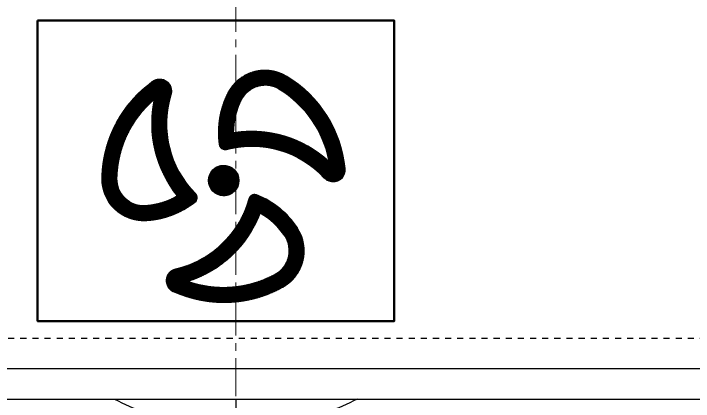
# Model space of a CAD drawing. Header units: inches. Extents: x 780 to 990, y -100 to 199.
# Drawn here: x 855.95 to 878.35, y 99.81 to 112.58 of the extents above; entities that cross this region are included whole.
import ezdxf

# ---------------------------------------------------------------- set-up
doc = ezdxf.new("R2010")
doc.units = ezdxf.units.IN
doc.header["$MEASUREMENT"] = 0
doc.linetypes.add('CENTER', pattern=[2, 1.25, -0.25, 0.25, -0.25])
doc.linetypes.add('DOT', pattern=[0.2, 0.1, -0.1])
doc.layers.add('center', color=1, linetype='CENTER', lineweight=9)

msp = doc.modelspace()

# ---------------------------------------------------------------- hatches: boundary and pattern name
h = msp.add_hatch()
h.set_pattern_fill('ANSI31', color=256, scale=0.05)
h.set_pattern_definition([(45, (0, 0), (-0.004419417382415922, 0.004419417382415923), [])])
edge = h.paths.add_edge_path()
edge.add_arc((862.8731840929082, 107.0823929762761), 0.5, 0, 360)
edge = h.paths.add_edge_path(flags=16)
edge.add_arc((864.1470514239331, 104.7686879596223), 0.8783793562267608, 298.8360659590393, 393.0432355615788)
edge.add_arc((862.9016676681599, 103.9585895371111), 2.364057704086409, 33.04323556261843, 60.20223111313548)
edge.add_arc((860.5559041388943, 107.354404536316), 3.768492365582781, 287.6810576230645, 339.10069625488893, ccw=False)
edge.add_arc((862.8731840930272, 107.0823929762647), 3.519585308208851, 250.5369712070299, 298.8360659575986)
edge = h.paths.add_edge_path()
edge.add_arc((864.1470514239331, 104.7686879596223), 1.378379356226747, 298.836065959041, 393.0432355615821)
edge.add_arc((862.901667668148, 103.9585895370985), 2.864057704103266, 33.04323556251921, 68.06827327071754)
edge.add_arc((863.897410442106, 106.4316196111686), 0.1980904464002122, 68.06827326986215, 164.5620637914086)
edge.add_arc((860.5559041389105, 107.3544045363314), 3.268492365592488, 282.93373658383723, 344.5620637917193, ccw=False)
edge.add_arc((861.3761460789966, 103.7827056058413), 0.3961808927404076, 102.9337365768632, 245.5966383861907)
edge.add_arc((862.8731840930345, 107.082392976281), 4.019585308219583, 245.5966383913982, 298.8360659575754)
edge = h.paths.add_edge_path(flags=16)
edge.add_arc((864.2399777487356, 109.3424469542072), 0.8783793562263403, 58.83606595906114, 153.0432355616001)
edge.add_arc((865.564235440083, 108.6689621955011), 2.364057704087141, 153.0432355625962, 180.2022311129257)
edge.add_arc((863.7962551488437, 104.9395638882876), 3.76849236558618, 47.68105762310438, 99.10069625476228, ccw=False)
edge.add_arc((862.873184092908, 107.082392976276), 3.519585308206161, 10.53697120705652, 58.83606595749225)
edge = h.paths.add_edge_path()
edge.add_arc((864.2399777487356, 109.3424469542073), 1.378379356226337, 58.83606595905901, 153.043235561602)
edge.add_arc((865.5642354400992, 108.6689621954971), 2.864057704103286, 153.0432355624979, 188.0682732706956)
edge.add_arc((862.9246571846527, 108.294785696346), 0.1980904464005547, 188.068273269978, 284.5620637915168)
edge.add_arc((863.7962551488305, 104.9395638882915), 3.268492365592187, 42.93373658383598, 104.56206379171809, ccw=False)
edge.add_arc((866.4793161872612, 107.4357637109003), 0.3961808927402916, 222.9337365768775, 365.5966383862141)
edge.add_arc((862.8731840928945, 107.0823929762681), 4.019585308219919, 5.596638391403332, 58.83606595758005)
edge = h.paths.add_edge_path(flags=16)
edge.add_arc((860.232523106236, 107.1360440148737), 0.8783793562264807, 178.8360659590528, 273.0432355615939)
edge.add_arc((860.1536491706628, 108.619627196091), 2.364057704087793, 273.0432355626086, 300.202231112787)
edge.add_arc((864.2673929911628, 108.9532105040871), 3.768492365589441, 167.6810576230805, 219.1006962546473, ccw=False)
edge.add_arc((862.8731840929602, 107.0823929761581), 3.51958530820412, 130.5369712070546, 178.8360659574392)
edge = h.paths.add_edge_path()
edge.add_arc((860.232523106236, 107.1360440148737), 1.378379356226499, 178.8360659590533, 273.0432355615969)
edge.add_arc((860.1536491706578, 108.6196271961073), 2.864057704104316, 273.0432355625156, 308.0682732707135)
edge.add_arc((861.7974846521467, 106.5207736211883), 0.198090446399877, 308.0682732700002, 404.5620637915609)
edge.add_arc((864.2673929911645, 108.95321050408), 3.268492365592561, 162.9337365838317, 224.5620637917141, ccw=False)
edge.add_arc((860.764090012647, 110.0287096119612), 0.3961808927406571, 342.9337365768948, 485.5966383862362)
edge.add_arc((862.8731840929755, 107.0823929761538), 4.019585308219585, 125.5966383914054, 178.8360659575831)

# ---------------------------------------------------------------- linework, layer by layer
at = {"color": 130, "linetype": 'Continuous'}
for p, q in [((897.7697345442871, 100.8808970985929), (828.7697345442871, 100.8808970985929)), ((825.7697345442871, 99.88089709859292), (900.7697345442871, 99.88089709859292)), ((863.2697345442871, 99.88089709859292), (863.2697345442871, 98.88089709859292))]:
    msp.add_line(p, q, dxfattribs=at)
at = {"color": 10, "linetype": 'DOT', "ltscale": 2}
msp.add_lwpolyline([(896.7697345442871, 155.8808970985929), (896.7697345442871, 101.8808970985929), (829.7697345442871, 101.8808970985929), (829.7697345442871, 155.8808970985929)], close=True, dxfattribs=at)
at = {"color": 3, "lineweight": 50}
msp.add_lwpolyline([(856.7393572924427, 112.3508770528682), (868.4929054443899, 112.3508770528682), (868.4929054443899, 102.4555015149313), (856.7393572924427, 102.4555015149313)], close=True, dxfattribs=at)
at = {"color": 7, "linetype": 'Continuous', "lineweight": 0}
for points in [[(864.9532731878467, 110.5219126239977, 0.435887647827861), (863.0113608905308, 109.9672911471112, 0.1540265585997599), (862.7285275309891, 108.2669831081753, 0.4478128327014153), (862.9744627826053, 108.1030587358846, -0.2755788737867544), (866.1892555344671, 107.1659042706854, 0.7176662007991002), (866.873608534645, 107.4744010576931, 0.2365716389631604)], [(858.8544281537502, 107.1640431506524, 0.435887647827861), (860.3057005908763, 105.7596085076983, 0.1540265585997599), (861.9196272266249, 106.3648216527661, 0.4478128327014153), (861.9386222715198, 106.6597700144962, -0.2755788737867544), (861.1428254697216, 109.9124394381107, 0.7176662007991002), (860.5334829150975, 110.3508581279171, 0.2365716389631604)], [(864.6945289474135, 110.0940675374972, 0.4358876478278455), (863.4570353170429, 109.7406321398933, 0.1190613249128572), (863.2001924617758, 108.6606180376607, -0.2282024675821737), (866.3334190278456, 107.7260193716157, 0.213920950369981)], [(859.3543249877606, 107.1538866086046, 0.4358876478278518), (860.2791558358675, 106.2589033864839, 0.119061324912189), (861.3428969124748, 106.5764780001555, -0.2282024675817551), (860.5856698165824, 109.7572311352052, 0.2139209503697415)], [(864.8118509373076, 103.5612231540527, 0.435887647827861), (865.3024907974982, 105.5202792738933, 0.1540265585997599), (863.9713975212912, 106.6153741677616, 0.4478128327014153), (863.7064672247802, 106.4843501783219, -0.2755788737867544), (861.2874712747166, 104.168835219907, 0.7176662007991002), (861.212460829162, 103.4219197430928, 0.2365716389631604)], [(864.5706983437304, 103.9992247826011, 0.43588764782786), (864.8833611259947, 105.2476434023258, 0.1190613249136889), (864.0764629046427, 106.0100828908872, -0.2282024675829368), (861.7004634344664, 103.7639284218745, 0.2139209503705833)]]:
    msp.add_lwpolyline(points, format="xyb", close=True, dxfattribs=at)
msp.add_circle((862.8731840929082, 107.0823929762761), 0.5)
at = {"color": 130, "linetype": 'Continuous'}
for points in [[(859.2697345442871, 99.88089709859292), (859.906566983487, 99.56248087899297), (860.898161289587, 99.18078409819299), (862.2617937496871, 98.92338990399293), (862.935750803887, 98.88089709859292), (863.2697345442871, 98.88089709859292)], [(867.2697345442871, 99.88089709859292), (866.632902105187, 99.56248087899297), (865.6413077990871, 99.18078409819299), (864.2776753388871, 98.92338990399293), (863.6037182847872, 98.88089709859292), (863.2697345442871, 98.88089709859292)]]:
    msp.add_open_spline(points, degree=3, knots=[0, 0, 0, 0, 0.5140328287, 0.7588784668999999, 1, 1, 1, 1], dxfattribs=at)
at = {"layer": 'center', "color": 1}
msp.add_line((863.2697345442871, -38.02260572425325), (863.2697345442871, 161.5736795442324), dxfattribs=at)

doc.saveas('drawing.dxf')
